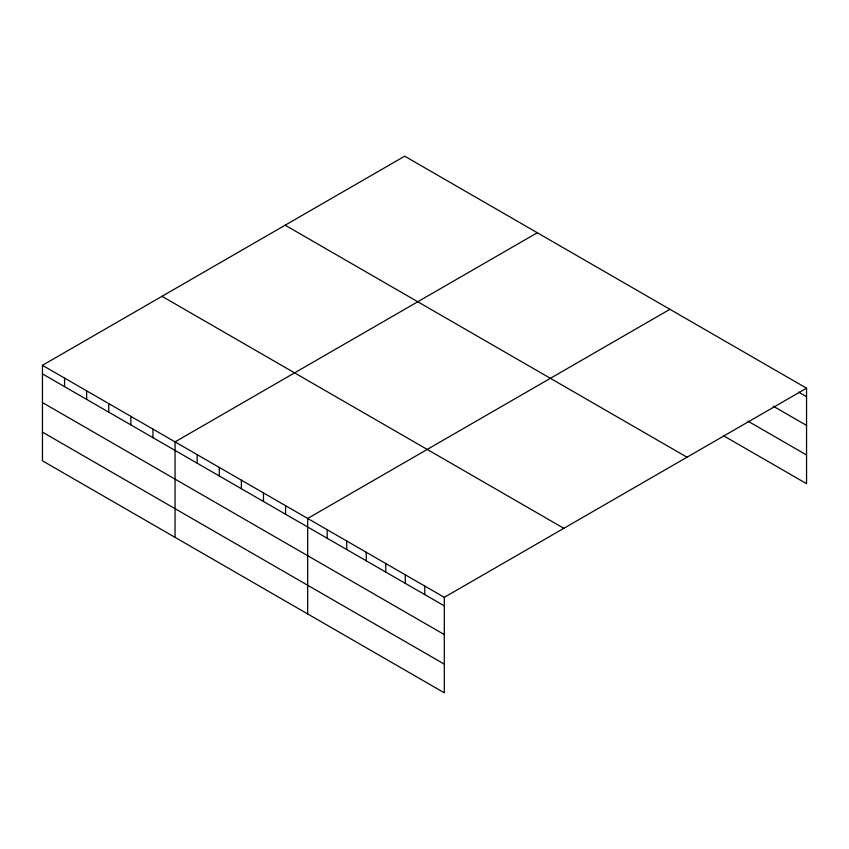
<?xml version="1.0" encoding="UTF-8"?>
<svg xmlns="http://www.w3.org/2000/svg" width="849" height="849" viewBox="0 0 849 849"><rect width="100%" height="100%" fill="white"/><g stroke="black" fill="none" stroke-linecap="round" stroke-linejoin="round"><path stroke-width="1.27" d="M806.55 388.195L404.697 156.184L42.45 365.325L42.45 460.805L444.303 692.816L444.303 597.335L806.55 388.195L806.55 483.675L723.879 435.951M537.311 232.743L175.064 441.883L175.064 537.375M669.914 309.312L307.678 518.452L307.678 613.933M798.516 392.1L806.55 396.738M773.248 406.204L806.55 425.434M747.99 421.178L806.55 454.99M285.158 225.197L687.011 457.208M161.989 296.312L563.842 528.311M42.45 365.325L444.303 597.335M42.45 373.868L444.303 605.878M42.45 402.564L444.303 634.574M42.45 432.12L444.303 664.13M424.787 586.065L424.787 594.608M405.27 574.794L405.27 583.348M385.754 563.524L385.754 572.077M366.237 552.253L366.237 560.807M346.71 540.983L346.71 549.536M327.194 529.723L327.194 538.266M285.572 505.686L285.572 514.239M263.477 492.929L263.477 501.472M241.371 480.163L241.371 488.716M219.265 467.406L219.265 475.96M197.17 454.65L197.17 463.193M152.958 429.127L152.958 437.67M130.863 416.36L130.863 424.914M108.757 403.604L108.757 412.158M86.651 390.848L86.651 399.391M64.556 378.081L64.556 386.635"/></g></svg>
